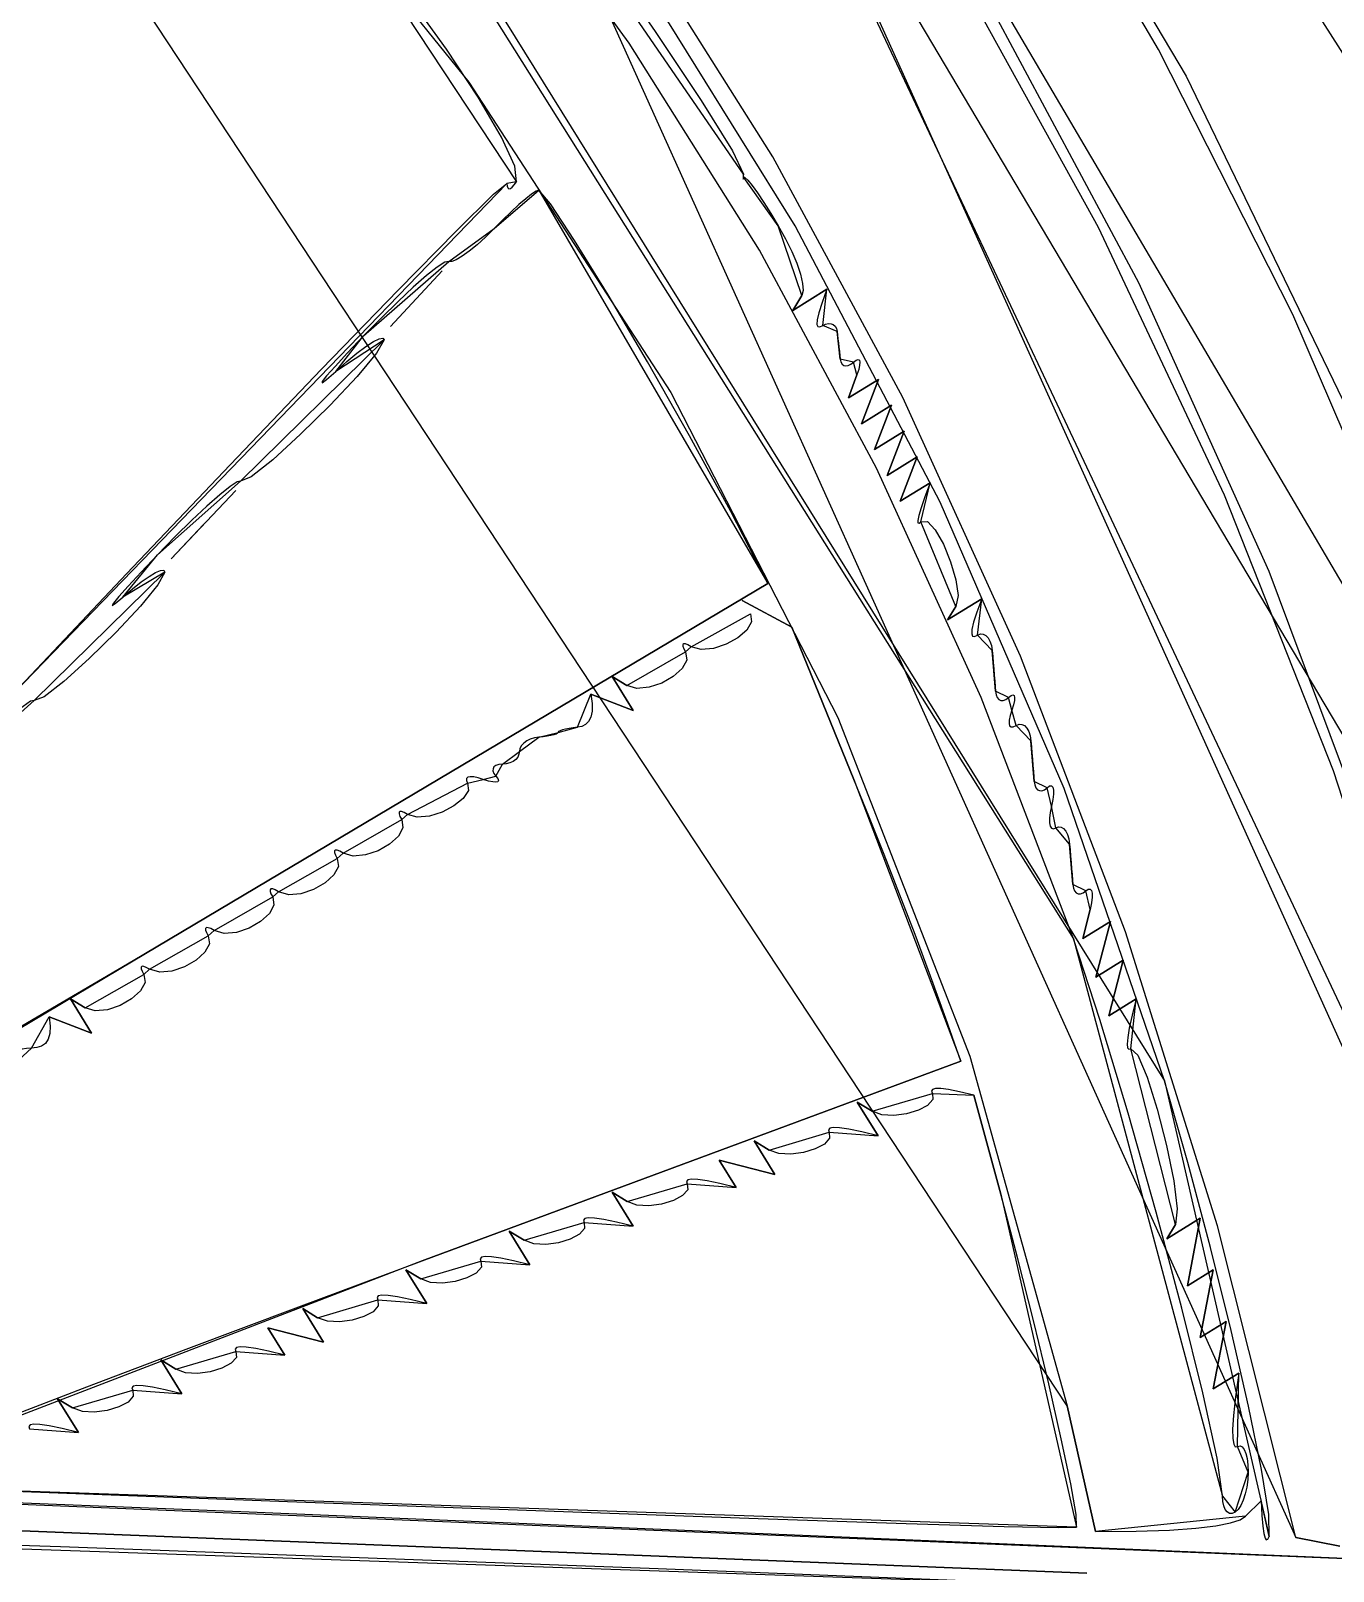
# Model space of a CAD drawing. Extents: x 0.3 to 49.4, y 16 to 54.1.
# Drawn here: x 13.9 to 17.855, y 30.69 to 35.367 of the extents above; entities that cross this region are included whole.
import ezdxf

# ---------------------------------------------------------------- set-up
doc = ezdxf.new("R2010")
doc.units = 0
doc.layers.get('0').update_dxf_attribs({"linetype": 'CONTINUOUS'})

msp = doc.modelspace()

# ---------------------------------------------------------------- linework, layer by layer
at = {"color": 178}
for points in [[(15.4231, 39.1541), (16.2546, 38.2627), (16.9754, 37.3985), (17.5961, 36.5503), (18.1272, 35.7075), (18.5792, 34.8589), (18.9627, 33.9937), (19.2883, 33.1009), (15.4231, 39.1541)], [(14.5223, 38.8913), (15.3601, 38.0792), (16.1219, 37.1956), (16.8054, 36.2442), (17.4083, 35.229), (17.9285, 34.1536), (18.3637, 33.0219), (18.7116, 31.8376), (14.5223, 38.8913)], [(18.3957, 32.8167), (18.0903, 33.6724), (17.732, 34.5057), (17.3243, 35.3107), (16.8706, 36.0815), (16.3744, 36.8122), (15.8393, 37.4968), (15.2688, 38.1293), (18.3957, 32.8167)], [(12.7452, 37.7134), (13.6817, 36.9387), (14.5099, 36.1029), (15.2304, 35.2113), (15.8438, 34.2691), (16.3506, 33.2816), (16.7515, 32.254), (17.0471, 31.1916), (12.7452, 37.7134)], [(17.3427, 32.1788), (17.0377, 33.0662), (16.6613, 33.9359), (16.2215, 34.7754), (15.726, 35.5719), (15.1828, 36.3128), (14.5997, 36.9855), (13.9846, 37.5773), (17.3427, 32.1788)], [(17.0659, 32.6097), (16.7859, 33.3422), (16.4684, 34.0386), (16.1125, 34.7006), (15.7169, 35.33), (15.2808, 35.9284), (14.8028, 36.4977), (14.2821, 37.0395), (17.0659, 32.6097)], [(15.7126, 37.0019), (16.2326, 36.2984), (16.7097, 35.5527), (17.141, 34.7707), (17.5238, 33.9582), (17.8553, 33.1212), (18.1328, 32.2656), (18.3534, 31.3972), (15.7126, 37.0019)], [(15.7529, 37.0019), (16.3089, 36.2445), (16.8133, 35.4435), (17.2642, 34.6028), (17.6599, 33.7263), (17.9985, 32.818), (18.2784, 31.8817), (18.4977, 30.9215), (15.7529, 37.0019)], [(17.7418, 30.792), (17.5036, 31.7388), (17.2242, 32.6308), (16.9051, 33.4687), (16.5478, 34.2532), (16.1536, 34.9849), (15.7241, 35.6646), (15.2607, 36.2929), (17.7418, 30.792)], [(15.1625, 36.2435), (15.2963, 36.0706), (15.4585, 35.849), (15.6311, 35.6052), (15.7961, 35.3653), (15.9353, 35.1556), (16.0309, 35.0023), (16.0646, 34.9316), (15.1625, 36.2435)], [(15.3748, 34.9088), (15.3702, 34.9559), (15.3295, 35.0442), (15.2584, 35.1653), (15.1622, 35.3111), (15.0464, 35.4731), (14.9165, 35.6432), (14.7779, 35.8131), (15.3748, 34.9088)], [(13.8491, 33.3568), (14.191, 33.7186), (14.5054, 34.0492), (14.7832, 34.3393), (15.0153, 34.5792), (15.1924, 34.7596), (15.3055, 34.871), (15.3453, 34.9038), (13.8491, 33.3568)], [(15.3453, 34.9038), (15.3462, 34.8953), (15.3484, 34.8899), (15.3518, 34.8876), (15.3563, 34.8883), (15.3617, 34.8921), (15.3679, 34.899), (15.3748, 34.9088), (15.3453, 34.9038)], [(16.0646, 34.9316), (16.0636, 34.9255), (16.0631, 34.9208), (16.0628, 34.9178), (16.0629, 34.9163), (16.0633, 34.9165), (16.064, 34.9184), (16.065, 34.9221), (16.0646, 34.9316)], [(16.065, 34.9221), (16.0688, 34.9222), (16.0774, 34.9137), (16.0901, 34.8976), (16.1064, 34.8748), (16.1255, 34.8462), (16.1469, 34.8127), (16.1698, 34.7752), (16.065, 34.9221)], [(15.4431, 34.8829), (15.4345, 34.8799), (15.4208, 34.8711), (15.403, 34.8573), (15.3819, 34.8393), (15.3583, 34.8178), (15.333, 34.7934), (15.3069, 34.7668), (15.4431, 34.8829)], [(16.1385, 33.6884), (16.0255, 33.9071), (15.9002, 34.1371), (15.7726, 34.3619), (15.653, 34.5653), (15.5514, 34.7309), (15.4781, 34.8422), (15.4431, 34.8829), (16.1385, 33.6884)], [(15.3069, 34.7668), (15.2808, 34.7407), (15.2554, 34.7176), (15.2316, 34.6979), (15.2102, 34.6825), (15.1922, 34.6717), (15.1782, 34.6664), (15.1692, 34.6671), (15.3069, 34.7668)], [(16.1698, 34.7752), (16.1919, 34.7359), (16.2108, 34.6975), (16.226, 34.6612), (16.2372, 34.6284), (16.2438, 34.6003), (16.2455, 34.5782), (16.2417, 34.5635), (16.1698, 34.7752)], [(15.1692, 34.6671), (15.157, 34.6644), (15.134, 34.6495), (15.1016, 34.6238), (15.0615, 34.5887), (15.0153, 34.5456), (14.9646, 34.4959), (14.9108, 34.4409), (15.1692, 34.6671)], [(14.9922, 34.4691), (15.1489, 34.638), (14.9922, 34.4691)], [(16.2138, 34.5183), (16.3176, 34.5825), (16.2138, 34.5183)], [(16.3176, 34.5825), (16.3027, 34.5419), (16.293, 34.5112), (16.288, 34.4895), (16.2872, 34.4758), (16.29, 34.4689), (16.296, 34.468), (16.3047, 34.472), (16.3176, 34.5825)], [(15.0706, 34.5536), (14.9922, 34.4691), (15.0706, 34.5536)], [(16.2417, 34.5635), (16.2138, 34.5183), (16.2417, 34.5635)], [(16.3047, 34.472), (16.3137, 34.4763), (16.3222, 34.4782), (16.33, 34.4778), (16.3367, 34.4751), (16.3422, 34.4702), (16.3462, 34.4633), (16.3483, 34.4544), (16.3047, 34.472)], [(14.9727, 34.4291), (14.9499, 34.3881), (14.8908, 34.3175), (14.8093, 34.2309), (14.7193, 34.1421), (14.6347, 34.0649), (14.5695, 34.0128), (14.5373, 33.9997), (14.9727, 34.4291)], [(14.9108, 34.4409), (14.8617, 34.389), (14.8241, 34.3482), (14.7984, 34.3191), (14.7852, 34.3024), (14.785, 34.2986), (14.7984, 34.3086), (14.8258, 34.3329), (14.9108, 34.4409)], [(14.8258, 34.3329), (14.8594, 34.3627), (14.8902, 34.388), (14.9175, 34.4085), (14.9403, 34.4234), (14.9577, 34.4322), (14.9688, 34.4343), (14.9727, 34.4291), (14.8258, 34.3329)], [(16.3483, 34.4544), (16.3496, 34.4438), (16.351, 34.4319), (16.3525, 34.4192), (16.354, 34.4062), (16.3555, 34.3934), (16.3569, 34.3813), (16.3581, 34.3705), (16.3483, 34.4544)], [(16.3581, 34.3705), (16.3602, 34.3617), (16.3639, 34.3552), (16.369, 34.3512), (16.3753, 34.3497), (16.3825, 34.3507), (16.3904, 34.3544), (16.3986, 34.3607), (16.3581, 34.3705)], [(16.3986, 34.3607), (16.4066, 34.3668), (16.4124, 34.3688), (16.4161, 34.3669), (16.4177, 34.3611), (16.417, 34.3518), (16.4141, 34.3389), (16.4089, 34.3228), (16.3986, 34.3607)], [(16.4089, 34.3228), (16.3835, 34.2522), (16.4089, 34.3228)], [(16.3835, 34.2522), (16.4743, 34.3083), (16.3835, 34.2522)], [(16.4743, 34.3083), (16.4227, 34.1739), (16.4743, 34.3083)], [(16.4227, 34.1739), (16.5134, 34.23), (16.4227, 34.1739)], [(16.5134, 34.23), (16.4618, 34.0956), (16.5134, 34.23)], [(16.4618, 34.0956), (16.5526, 34.1516), (16.4618, 34.0956)], [(16.5526, 34.1516), (16.501, 34.0172), (16.5526, 34.1516)], [(16.501, 34.0172), (16.5917, 34.0733), (16.501, 34.0172)], [(16.5917, 34.0733), (16.5402, 33.9389), (16.5917, 34.0733)], [(14.5373, 33.9997), (14.5267, 33.9977), (14.505, 33.9835), (14.4738, 33.9583), (14.4347, 33.9236), (14.3891, 33.8808), (14.3387, 33.8312), (14.285, 33.7761), (14.5373, 33.9997)], [(14.3264, 33.7641), (14.5223, 33.9711), (14.3264, 33.7641)], [(16.5402, 33.9389), (16.6309, 33.995), (16.5402, 33.9389)], [(16.6309, 33.995), (16.6147, 33.9516), (16.6034, 33.9187), (16.5966, 33.8953), (16.5936, 33.8803), (16.594, 33.8729), (16.5974, 33.8719), (16.6031, 33.8763), (16.6309, 33.995)], [(14.4243, 33.8676), (14.3264, 33.7641), (14.4243, 33.8676)], [(16.6031, 33.8763), (16.6228, 33.8769), (16.6467, 33.8514), (16.6713, 33.8079), (16.6933, 33.7548), (16.7092, 33.7002), (16.7157, 33.6524), (16.7093, 33.6195), (16.6031, 33.8763)], [(14.285, 33.7761), (14.2352, 33.7236), (14.1959, 33.6811), (14.1677, 33.6495), (14.1514, 33.6295), (14.1475, 33.622), (14.1566, 33.6277), (14.1796, 33.6474), (14.285, 33.7761)], [(14.1796, 33.6474), (14.2087, 33.6725), (14.2354, 33.6937), (14.259, 33.7104), (14.2788, 33.7222), (14.2939, 33.7287), (14.3035, 33.7293), (14.3068, 33.7236), (14.1796, 33.6474)], [(14.3068, 33.7236), (14.2862, 33.6849), (14.2327, 33.62), (14.1589, 33.5412), (14.0772, 33.4609), (14.0003, 33.3913), (13.9406, 33.3449), (13.9107, 33.3339), (14.3068, 33.7236)], [(14.2109, 32.5428), (16.1385, 33.6884), (14.2109, 32.5428)], [(16.211, 33.5565), (16.0598, 33.6375), (16.211, 33.5565)], [(16.6838, 33.5784), (16.7876, 33.6425), (16.6838, 33.5784)], [(16.7876, 33.6425), (16.7727, 33.6019), (16.763, 33.5713), (16.758, 33.5496), (16.7572, 33.5358), (16.76, 33.529), (16.766, 33.528), (16.7747, 33.532), (16.7876, 33.6425)], [(16.0852, 33.5963), (16.0885, 33.5725), (16.0741, 33.5474), (16.0468, 33.5237), (16.0115, 33.5042), (15.973, 33.4913), (15.9361, 33.488), (15.9058, 33.4968), (16.0852, 33.5963)], [(16.7093, 33.6195), (16.6838, 33.5784), (16.7093, 33.6195)], [(16.3997, 33.0937), (16.211, 33.5565), (16.3997, 33.0937)], [(15.9058, 33.4968), (15.8956, 33.5024), (15.8879, 33.5053), (15.8827, 33.5056), (15.88, 33.5032), (15.88, 33.4983), (15.8827, 33.4909), (15.8881, 33.481), (15.9058, 33.4968)], [(16.7747, 33.532), (16.7837, 33.5356), (16.7923, 33.5353), (16.8002, 33.5313), (16.8071, 33.5241), (16.8128, 33.5137), (16.817, 33.5006), (16.8194, 33.4851), (16.7747, 33.532)], [(15.8881, 33.481), (15.8918, 33.4565), (15.8779, 33.4308), (15.8511, 33.4066), (15.8161, 33.3867), (15.7777, 33.3736), (15.7407, 33.3703), (15.7099, 33.3793), (15.8881, 33.481)], [(16.8194, 33.4851), (16.8209, 33.4675), (16.8224, 33.4487), (16.824, 33.4294), (16.8256, 33.4103), (16.8271, 33.3923), (16.8284, 33.3761), (16.8295, 33.3623), (16.8194, 33.4851)], [(15.7099, 33.3793), (15.6655, 33.4067), (15.7099, 33.3793)], [(15.6655, 33.4067), (15.7296, 33.303), (15.6655, 33.4067)], [(15.6002, 33.3527), (15.6043, 33.3241), (15.6043, 33.301), (15.6007, 33.2831), (15.594, 33.2698), (15.5847, 33.2606), (15.5733, 33.2549), (15.5601, 33.2523), (15.6002, 33.3527)], [(15.7296, 33.303), (15.6002, 33.3527), (15.7296, 33.303)], [(16.8295, 33.3623), (16.8314, 33.3513), (16.8349, 33.3428), (16.8398, 33.337), (16.846, 33.334), (16.853, 33.3338), (16.8607, 33.3367), (16.8689, 33.3427), (16.8295, 33.3623)], [(13.9107, 33.3339), (13.8995, 33.3314), (13.8764, 33.3156), (13.8429, 33.2881), (13.8007, 33.2504), (13.7516, 33.2039), (13.697, 33.1501), (13.6388, 33.0905), (13.9107, 33.3339)], [(16.8689, 33.3427), (16.8767, 33.3487), (16.8824, 33.3505), (16.8861, 33.3485), (16.8876, 33.3427), (16.8869, 33.3333), (16.884, 33.3205), (16.8789, 33.3045), (16.8689, 33.3427)], [(16.8789, 33.3045), (16.8736, 33.2879), (16.8709, 33.2743), (16.8705, 33.264), (16.8725, 33.257), (16.8768, 33.2535), (16.8834, 33.2537), (16.8922, 33.2578), (16.8789, 33.3045)], [(16.8922, 33.2578), (16.9012, 33.2614), (16.9098, 33.2611), (16.9177, 33.2572), (16.9246, 33.2499), (16.9303, 33.2396), (16.9345, 33.2265), (16.9369, 33.2109), (16.8922, 33.2578)], [(15.4426, 33.2222), (15.4292, 33.2203), (15.4169, 33.2165), (15.406, 33.2111), (15.3968, 33.2045), (15.3899, 33.1967), (15.3854, 33.1882), (15.3839, 33.1792), (15.4426, 33.2222)], [(15.5014, 33.2365), (15.4998, 33.234), (15.4954, 33.2315), (15.4884, 33.2291), (15.4793, 33.2269), (15.4684, 33.2249), (15.4561, 33.2233), (15.4426, 33.2222), (15.5014, 33.2365)], [(15.5601, 33.2523), (15.5467, 33.2508), (15.5344, 33.2489), (15.5234, 33.2467), (15.5143, 33.2442), (15.5074, 33.2417), (15.5029, 33.2391), (15.5014, 33.2365), (15.5601, 33.2523)], [(16.9369, 33.2109), (16.9384, 33.1934), (16.9399, 33.1745), (16.9415, 33.1552), (16.9431, 33.1362), (16.9446, 33.1182), (16.9459, 33.1019), (16.947, 33.0881), (16.9369, 33.2109)], [(15.3839, 33.1792), (15.3825, 33.1702), (15.3786, 33.162), (15.3724, 33.1547), (15.3644, 33.1486), (15.3547, 33.1439), (15.3438, 33.1409), (15.332, 33.1398), (15.3839, 33.1792)], [(15.332, 33.1398), (15.3209, 33.1388), (15.3124, 33.1361), (15.3066, 33.1318), (15.3036, 33.1263), (15.3035, 33.1197), (15.3063, 33.1123), (15.3124, 33.1042), (15.332, 33.1398)], [(15.2263, 33.0828), (15.2287, 33.0603), (15.2133, 33.0365), (15.1851, 33.0138), (15.1491, 32.995), (15.1103, 32.9827), (15.0736, 32.9793), (15.0441, 32.9877), (15.2263, 33.0828)], [(15.2742, 33.0942), (15.2582, 33.0992), (15.2449, 33.1019), (15.2345, 33.1023), (15.2271, 33.1006), (15.2232, 33.0967), (15.2228, 33.0908), (15.2263, 33.0828), (15.2742, 33.0942)], [(15.3124, 33.1042), (15.3183, 33.0964), (15.3202, 33.0906), (15.3181, 33.087), (15.3123, 33.0855), (15.3029, 33.0862), (15.2902, 33.0891), (15.2742, 33.0942), (15.3124, 33.1042)], [(16.7245, 32.2383), (16.6787, 32.3682), (16.6322, 32.4965), (16.5851, 32.6226), (16.5379, 32.746), (16.4911, 32.8661), (16.4449, 32.9822), (16.3997, 33.0937), (16.7245, 32.2383)], [(16.947, 33.0881), (16.9488, 33.0771), (16.9523, 33.0687), (16.9572, 33.0628), (16.9633, 33.0598), (16.9702, 33.0597), (16.9779, 33.0625), (16.986, 33.0686), (16.947, 33.0881)], [(16.986, 33.0686), (16.9936, 33.074), (16.9995, 33.0745), (17.0035, 33.0703), (17.0055, 33.0618), (17.0054, 33.0492), (17.0034, 33.0327), (16.9991, 33.0127), (16.986, 33.0686)], [(15.0441, 32.9877), (15.034, 32.9933), (15.0262, 32.9962), (15.021, 32.9964), (15.0184, 32.9941), (15.0183, 32.9891), (15.021, 32.9817), (15.0264, 32.9718), (15.0441, 32.9877)], [(16.9991, 33.0127), (16.9951, 32.9932), (16.9932, 32.9763), (16.9934, 32.9625), (16.9955, 32.9522), (16.9995, 32.9459), (17.0054, 32.9438), (17.0129, 32.9465), (16.9991, 33.0127)], [(15.0264, 32.9718), (15.0302, 32.9474), (15.0163, 32.9217), (14.9894, 32.8975), (14.9544, 32.8775), (14.9161, 32.8645), (14.8791, 32.8611), (14.8483, 32.8702), (15.0264, 32.9718)], [(17.0129, 32.9465), (17.0212, 32.9496), (17.0291, 32.9489), (17.0364, 32.9446), (17.0428, 32.937), (17.0481, 32.9264), (17.0521, 32.9132), (17.0544, 32.8976), (17.0129, 32.9465)], [(17.0544, 32.8976), (17.0559, 32.88), (17.0574, 32.8612), (17.059, 32.8419), (17.0606, 32.8229), (17.0621, 32.8048), (17.0634, 32.7886), (17.0645, 32.7748), (17.0544, 32.8976)], [(14.8306, 32.8543), (14.8344, 32.8299), (14.8204, 32.8042), (14.7936, 32.78), (14.7586, 32.76), (14.7202, 32.747), (14.6833, 32.7436), (14.6525, 32.7527), (14.8306, 32.8543)], [(14.8483, 32.8702), (14.8381, 32.8758), (14.8304, 32.8787), (14.8252, 32.8789), (14.8225, 32.8766), (14.8225, 32.8716), (14.8252, 32.8642), (14.8306, 32.8543), (14.8483, 32.8702)], [(14.6525, 32.7527), (14.6423, 32.7583), (14.6346, 32.7612), (14.6294, 32.7614), (14.6267, 32.7591), (14.6267, 32.7541), (14.6294, 32.7467), (14.6348, 32.7369), (14.6525, 32.7527)], [(17.0645, 32.7748), (17.0663, 32.7638), (17.0698, 32.7553), (17.0747, 32.7495), (17.0808, 32.7465), (17.0877, 32.7463), (17.0954, 32.7492), (17.1035, 32.7552), (17.0645, 32.7748)], [(17.1035, 32.7552), (17.1111, 32.7606), (17.117, 32.7611), (17.121, 32.757), (17.123, 32.7485), (17.1229, 32.7359), (17.1208, 32.7194), (17.1166, 32.6994), (17.1035, 32.7552)], [(14.6348, 32.7369), (14.6385, 32.7124), (14.6246, 32.6867), (14.5978, 32.6625), (14.5628, 32.6425), (14.5244, 32.6295), (14.4874, 32.6261), (14.4566, 32.6352), (14.6348, 32.7369)], [(17.1166, 32.6994), (17.0949, 32.6112), (17.1166, 32.6994)], [(17.0949, 32.6112), (17.1783, 32.6628), (17.0949, 32.6112)], [(17.1783, 32.6628), (17.1341, 32.4937), (17.1783, 32.6628)], [(14.439, 32.6194), (14.4427, 32.5949), (14.4288, 32.5692), (14.4019, 32.545), (14.3669, 32.525), (14.3286, 32.512), (14.2916, 32.5086), (14.2608, 32.5177), (14.439, 32.6194)], [(14.4566, 32.6352), (14.4465, 32.6408), (14.4388, 32.6437), (14.4335, 32.6439), (14.4309, 32.6416), (14.4309, 32.6366), (14.4335, 32.6292), (14.439, 32.6194), (14.4566, 32.6352)], [(17.5184, 30.9172), (17.5026, 31.0327), (17.4595, 31.2314), (17.3957, 31.4887), (17.3178, 31.7799), (17.2325, 32.0803), (17.1464, 32.3651), (17.0659, 32.6097), (17.5184, 30.9172)], [(12.2572, 31.3972), (12.3143, 31.4276), (12.4653, 31.5141), (12.6984, 31.6497), (13.0014, 31.8274), (13.3625, 32.0401), (13.7696, 32.281), (14.2109, 32.5428), (12.2572, 31.3972)], [(14.2608, 32.5177), (14.2507, 32.5233), (14.2429, 32.5262), (14.2377, 32.5265), (14.2351, 32.5241), (14.235, 32.5191), (14.2377, 32.5117), (14.2431, 32.5019), (14.2608, 32.5177)], [(17.1341, 32.4937), (17.2174, 32.5453), (17.1341, 32.4937)], [(17.2174, 32.5453), (17.1732, 32.3762), (17.2174, 32.5453)], [(14.2431, 32.5019), (14.2469, 32.4774), (14.233, 32.4517), (14.2061, 32.4275), (14.1711, 32.4075), (14.1327, 32.3945), (14.0958, 32.3911), (14.065, 32.4002), (14.2431, 32.5019)], [(14.065, 32.4002), (14.0206, 32.4276), (14.065, 32.4002)], [(14.0206, 32.4276), (14.0847, 32.3239), (14.0206, 32.4276)], [(17.1732, 32.3762), (17.2566, 32.4278), (17.1732, 32.3762)], [(17.2566, 32.4278), (17.2441, 32.3776), (17.2357, 32.3387), (17.231, 32.3101), (17.2295, 32.2905), (17.2308, 32.279), (17.2346, 32.2746), (17.2403, 32.276), (17.2566, 32.4278)], [(13.9553, 32.3735), (13.959, 32.345), (13.958, 32.3224), (13.9529, 32.3051), (13.9443, 32.2925), (13.9326, 32.2842), (13.9185, 32.2796), (13.9024, 32.2781), (13.9553, 32.3735)], [(14.0847, 32.3239), (13.9553, 32.3735), (14.0847, 32.3239)], [(13.9024, 32.2781), (13.8866, 32.2772), (13.8739, 32.2745), (13.8644, 32.2703), (13.8584, 32.2648), (13.856, 32.2583), (13.8576, 32.2508), (13.8633, 32.2425), (13.9024, 32.2781)], [(17.2403, 32.276), (17.2621, 32.2569), (17.2904, 32.1901), (17.3209, 32.0928), (17.3491, 31.9821), (17.3708, 31.8752), (17.3814, 31.7895), (17.3766, 31.742), (17.2403, 32.276)], [(15.088, 31.6319), (16.7245, 32.2383), (15.088, 31.6319)], [(16.6377, 32.1405), (16.6392, 32.1217), (16.6235, 32.1042), (16.5953, 32.0894), (16.5596, 32.0788), (16.5212, 32.0737), (16.4848, 32.0757), (16.4552, 32.0861), (16.6377, 32.1405)], [(16.7637, 32.135), (16.7205, 32.1456), (16.6872, 32.1522), (16.663, 32.1553), (16.647, 32.1552), (16.638, 32.1525), (16.6352, 32.1474), (16.6377, 32.1405), (16.7637, 32.135)], [(16.8457, 31.8346), (16.7637, 32.135), (16.8457, 31.8346)], [(17.6602, 30.795), (17.6591, 30.8616), (17.637, 30.9988), (17.5977, 31.1906), (17.5449, 31.4207), (17.4823, 31.6729), (17.4137, 31.931), (17.3427, 32.1788), (17.6602, 30.795)], [(16.4552, 32.0861), (16.4097, 32.1143), (16.4552, 32.0861)], [(16.4097, 32.1143), (16.4732, 32.0115), (16.4097, 32.1143)], [(16.1419, 31.9686), (16.0963, 31.9968), (16.1419, 31.9686)], [(16.0963, 31.9968), (16.1599, 31.894), (16.0963, 31.9968)], [(16.3244, 32.023), (16.3259, 32.0042), (16.3101, 31.9867), (16.282, 31.9719), (16.2463, 31.9613), (16.2079, 31.9562), (16.1715, 31.9582), (16.1419, 31.9686), (16.3244, 32.023)], [(16.4732, 32.0115), (16.4231, 32.0239), (16.3845, 32.0319), (16.3561, 32.0361), (16.337, 32.0368), (16.3261, 32.0346), (16.3222, 32.0298), (16.3244, 32.023), (16.4732, 32.0115)], [(16.1599, 31.894), (15.9908, 31.9382), (16.1599, 31.894)], [(15.9908, 31.9382), (16.0424, 31.8549), (15.9908, 31.9382)], [(15.8936, 31.8664), (15.8951, 31.8476), (15.8793, 31.8301), (15.8512, 31.8153), (15.8155, 31.8046), (15.777, 31.7996), (15.7406, 31.8015), (15.7111, 31.812), (15.8936, 31.8664)], [(16.0424, 31.8549), (15.9923, 31.8672), (15.9536, 31.8753), (15.9253, 31.8794), (15.9062, 31.8802), (15.8953, 31.8779), (15.8914, 31.8732), (15.8936, 31.8664), (16.0424, 31.8549)], [(15.7111, 31.812), (15.6655, 31.8401), (15.7111, 31.812)], [(15.6655, 31.8401), (15.729, 31.7374), (15.6655, 31.8401)], [(17.0755, 30.8238), (17.0741, 30.862), (17.0578, 30.9551), (17.0293, 31.0913), (16.9912, 31.259), (16.9461, 31.4465), (16.8967, 31.6423), (16.8457, 31.8346), (17.0755, 30.8238)], [(15.729, 31.7374), (15.679, 31.7497), (15.6403, 31.7578), (15.612, 31.7619), (15.5929, 31.7627), (15.582, 31.7604), (15.5781, 31.7557), (15.5802, 31.7489), (15.729, 31.7374)], [(17.3496, 31.6984), (17.4514, 31.7613), (17.3496, 31.6984)], [(17.4514, 31.7613), (17.4122, 31.5562), (17.4514, 31.7613)], [(15.3978, 31.6945), (15.3522, 31.7226), (15.3978, 31.6945)], [(15.3522, 31.7226), (15.4157, 31.6199), (15.3522, 31.7226)], [(15.5802, 31.7489), (15.5817, 31.7301), (15.566, 31.7126), (15.5379, 31.6978), (15.5022, 31.6871), (15.4637, 31.6821), (15.4273, 31.684), (15.3978, 31.6945), (15.5802, 31.7489)], [(17.3766, 31.742), (17.3496, 31.6984), (17.3766, 31.742)], [(13.4682, 31.0087), (13.5078, 31.0286), (13.6278, 31.0779), (13.8185, 31.1528), (14.0697, 31.2494), (14.3716, 31.3641), (14.7144, 31.4928), (15.088, 31.6319), (13.4682, 31.0087)], [(15.2669, 31.6314), (15.2684, 31.6126), (15.2527, 31.5951), (15.2246, 31.5803), (15.1889, 31.5696), (15.1504, 31.5646), (15.114, 31.5666), (15.0845, 31.577), (15.2669, 31.6314)], [(15.4157, 31.6199), (15.3657, 31.6322), (15.327, 31.6403), (15.2987, 31.6444), (15.2796, 31.6452), (15.2686, 31.6429), (15.2648, 31.6382), (15.2669, 31.6314), (15.4157, 31.6199)], [(15.0845, 31.577), (15.0389, 31.6051), (15.0845, 31.577)], [(15.0389, 31.6051), (15.1024, 31.5024), (15.0389, 31.6051)], [(17.4122, 31.5562), (17.4906, 31.6047), (17.4122, 31.5562)], [(17.4906, 31.6047), (17.4514, 31.3996), (17.4906, 31.6047)], [(15.1024, 31.5024), (15.0523, 31.5147), (15.0137, 31.5228), (14.9853, 31.5269), (14.9662, 31.5277), (14.9553, 31.5255), (14.9515, 31.5207), (14.9536, 31.5139), (15.1024, 31.5024)], [(14.7711, 31.4595), (14.7256, 31.4876), (14.7711, 31.4595)], [(14.7256, 31.4876), (14.7891, 31.3849), (14.7256, 31.4876)], [(14.9536, 31.5139), (14.9551, 31.4951), (14.9394, 31.4776), (14.9112, 31.4628), (14.8755, 31.4521), (14.8371, 31.4471), (14.8007, 31.4491), (14.7711, 31.4595), (14.9536, 31.5139)], [(17.4514, 31.3996), (17.5298, 31.448), (17.4514, 31.3996)], [(17.5298, 31.448), (17.4906, 31.2429), (17.5298, 31.448)], [(14.7891, 31.3849), (14.6201, 31.4291), (14.7891, 31.3849)], [(14.6201, 31.4291), (14.6716, 31.3457), (14.6201, 31.4291)], [(14.5228, 31.3572), (14.5243, 31.3384), (14.5085, 31.3209), (14.4804, 31.3061), (14.4447, 31.2955), (14.4063, 31.2904), (14.3698, 31.2924), (14.3403, 31.3028), (14.5228, 31.3572)], [(14.6716, 31.3457), (14.6215, 31.3581), (14.5829, 31.3661), (14.5545, 31.3703), (14.5354, 31.371), (14.5245, 31.3688), (14.5206, 31.364), (14.5228, 31.3572), (14.6716, 31.3457)], [(14.3403, 31.3028), (14.2947, 31.331), (14.3403, 31.3028)], [(14.2947, 31.331), (14.3583, 31.2282), (14.2947, 31.331)], [(14.3583, 31.2282), (14.3082, 31.2406), (14.2695, 31.2486), (14.2412, 31.2528), (14.2221, 31.2535), (14.2112, 31.2513), (14.2073, 31.2465), (14.2094, 31.2397), (14.3583, 31.2282)], [(17.4906, 31.2429), (17.5681, 31.2908), (17.4906, 31.2429)], [(17.5681, 31.2908), (17.5583, 31.2189), (17.5523, 31.1629), (17.5496, 31.1212), (17.5499, 31.0925), (17.5528, 31.0752), (17.5578, 31.0677), (17.5647, 31.0687), (17.5681, 31.2908)], [(14.027, 31.1853), (13.9814, 31.2135), (14.027, 31.1853)], [(13.9814, 31.2135), (14.0449, 31.1107), (13.9814, 31.2135)], [(14.2094, 31.2397), (14.2109, 31.2209), (14.1952, 31.2034), (14.1671, 31.1886), (14.1314, 31.178), (14.0929, 31.1729), (14.0565, 31.1749), (14.027, 31.1853), (14.2094, 31.2397)], [(17.0471, 31.1916), (17.1332, 30.8097), (17.0471, 31.1916)], [(14.0449, 31.1107), (13.9949, 31.1231), (13.9562, 31.1311), (13.9279, 31.1353), (13.9088, 31.136), (13.8979, 31.1338), (13.894, 31.129), (13.8961, 31.1222), (14.0449, 31.1107)], [(17.5647, 31.0687), (17.572, 31.0706), (17.5787, 31.0674), (17.5847, 31.0595), (17.5897, 31.0474), (17.5935, 31.0315), (17.5959, 31.0125), (17.5967, 30.9906), (17.5647, 31.0687)], [(17.5967, 30.9906), (17.5957, 30.9676), (17.5927, 30.9452), (17.5881, 30.9241), (17.582, 30.9052), (17.5748, 30.8891), (17.5665, 30.8766), (17.5576, 30.8685), (17.5967, 30.9906)], [(13.6606, 30.94), (14.6793, 30.9014), (15.4889, 30.8715), (16.1088, 30.8495), (16.5581, 30.8345), (16.8562, 30.8258), (17.0223, 30.8225), (17.0755, 30.8238), (13.6606, 30.94)], [(17.8905, 30.7279), (16.5062, 30.7868), (15.4059, 30.8333), (14.5635, 30.8684), (13.9528, 30.8933), (13.5477, 30.9092), (13.3219, 30.9172), (13.2494, 30.9185), (17.8905, 30.7279)], [(17.5576, 30.8685), (17.5486, 30.8649), (17.5404, 30.8653), (17.5331, 30.8694), (17.527, 30.877), (17.5224, 30.8877), (17.5194, 30.9012), (17.5184, 30.9172), (17.5576, 30.8685)], [(17.5889, 30.8567), (17.6359, 30.9037), (17.5889, 30.8567)], [(17.6359, 30.9037), (17.6382, 30.8592), (17.6411, 30.8262), (17.6443, 30.8036), (17.648, 30.7904), (17.6519, 30.7853), (17.656, 30.7872), (17.6602, 30.795), (17.6359, 30.9037)], [(12.8773, 30.8516), (17.1072, 30.684), (12.8773, 30.8516)], [(17.1332, 30.8097), (17.2568, 30.811), (17.3575, 30.8145), (17.4374, 30.8201), (17.4984, 30.8274), (17.5427, 30.8361), (17.5721, 30.846), (17.5889, 30.8567), (17.1332, 30.8097)], [(17.068, 30.6476), (15.8054, 30.6964), (14.7869, 30.7345), (13.9904, 30.7632), (13.3938, 30.7832), (12.9751, 30.7956), (12.7124, 30.8015), (12.5836, 30.8017), (17.068, 30.6476)], [(17.8749, 30.7661), (17.7418, 30.792), (17.8749, 30.7661)]]:
    msp.add_lwpolyline(points, dxfattribs=at)

doc.saveas('drawing.dxf')
